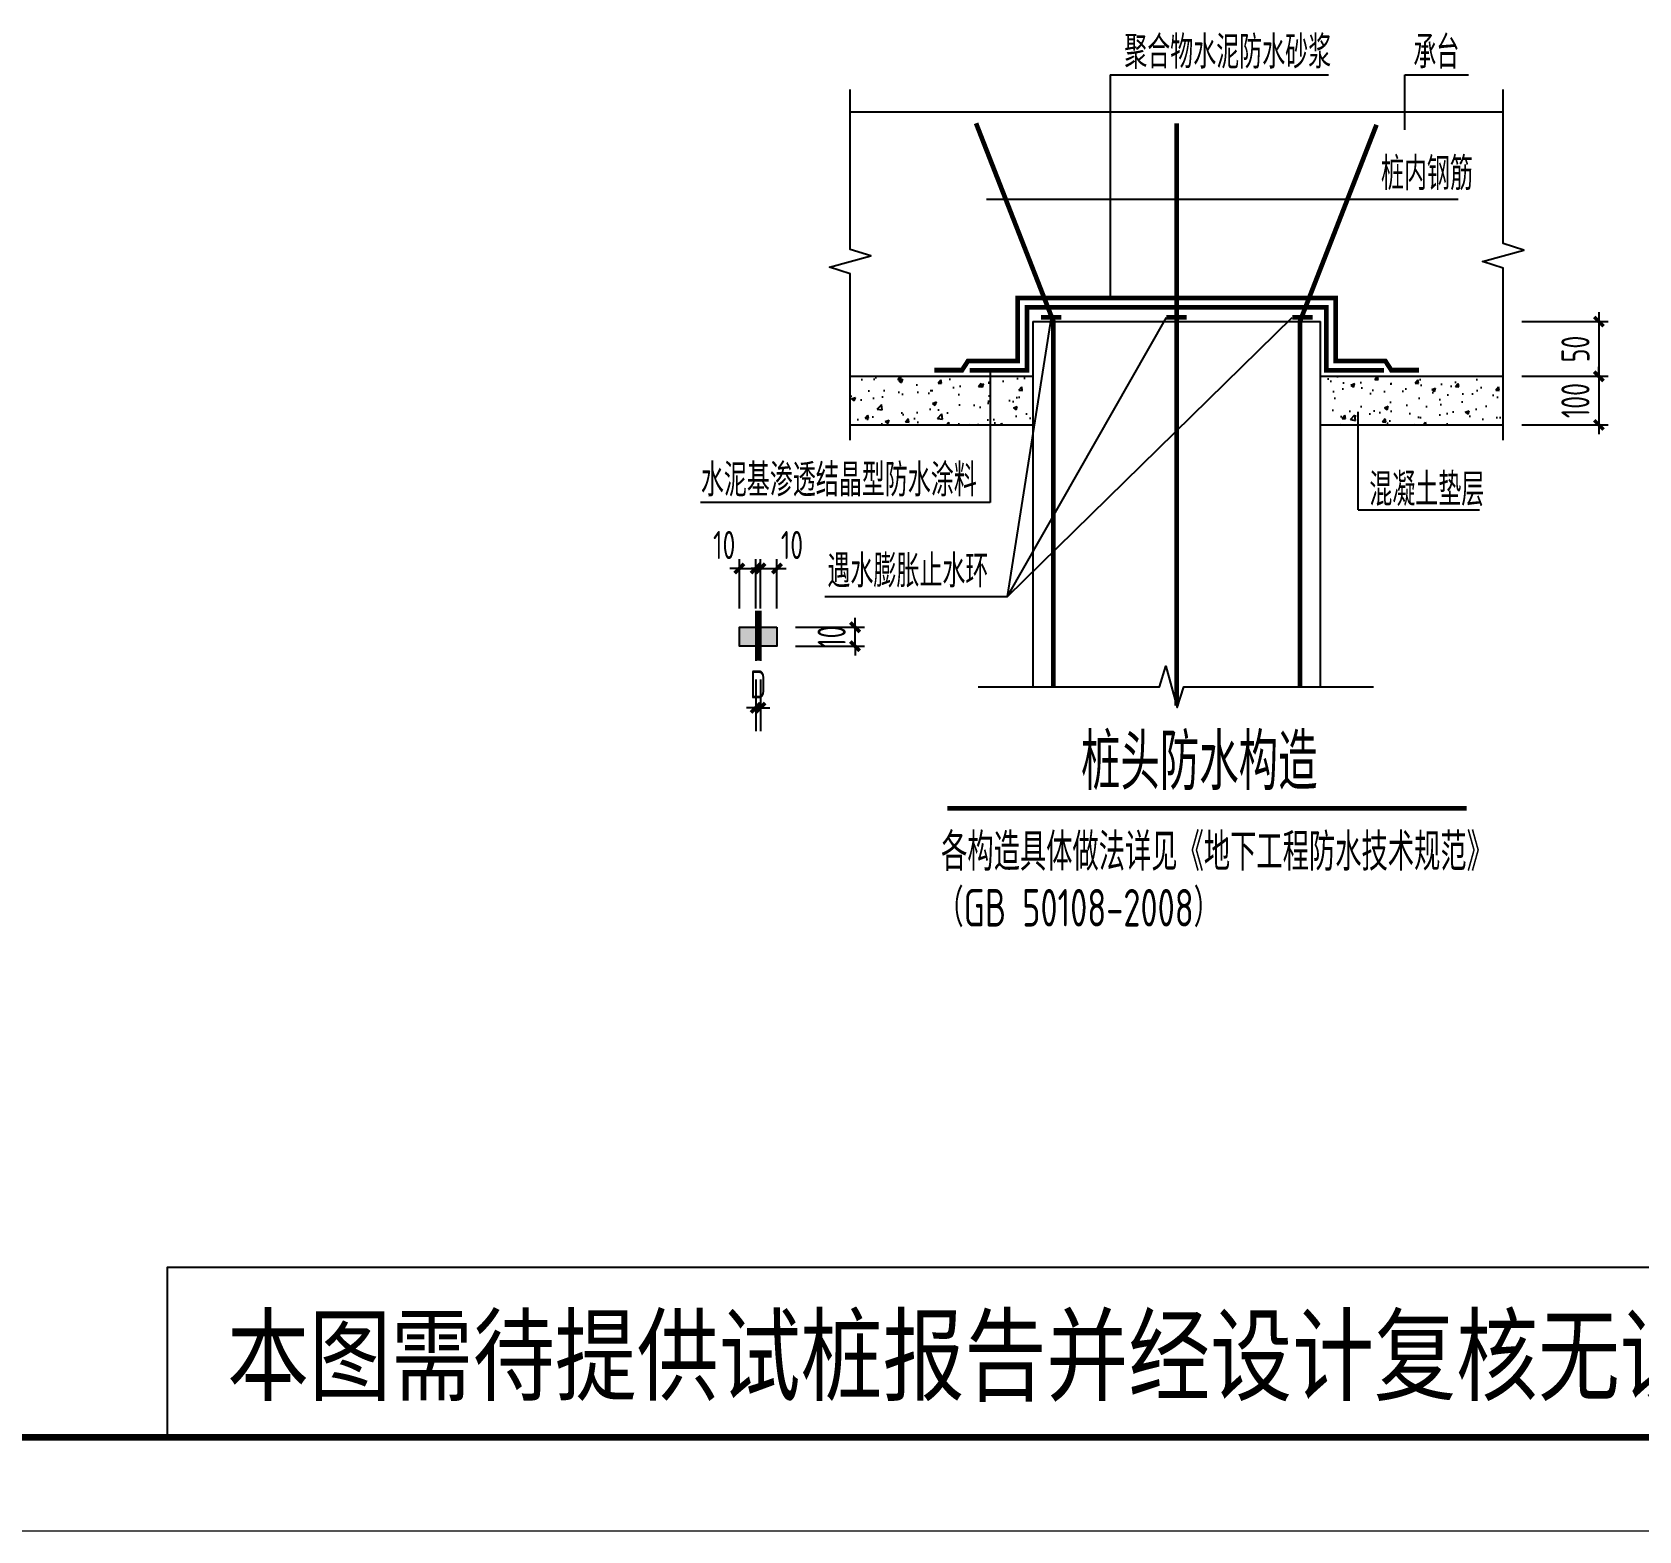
# Model space of a CAD drawing. Extents: x 3968514 to 5230306, y -516551 to -228246.
# Drawn here: x 4349742 to 4366863, y -359553 to -343583 of the extents above; entities that cross this region are included whole.
import ezdxf

# ---------------------------------------------------------------- set-up
doc = ezdxf.new("R2010")
doc.units = 0
doc.header["$LTSCALE"] = 1000
doc.header["$MEASUREMENT"] = 0
for name, color, linetype in [('A-Pub_text', 7, 'Continuous'), ('DIM', 3, 'Continuous'), ('LAYER1', 3, 'Continuous'), ('PUB_TEXT', 7, 'Continuous'), ('REIN', 2, 'Continuous'), ('TEXT', 7, 'Continuous'), ('THIN', 7, 'Continuous')]:
    doc.layers.add(name, color=color, linetype=linetype)
doc.layers.add('FRAME', color=3, linetype='Continuous', lineweight=18)
doc.layers.add('砼柱', color=2, linetype='Continuous', lineweight=35)
doc.styles.add('TSSD_DIMENSION', font='tssdeng.shx', dxfattribs={"width": 0.7, "bigfont": 'tssdchn.shx'})
doc.styles.add('TSSD_通用', font='tssdeng2.shx', dxfattribs={"width": 0.7, "bigfont": 'hztxt.shx'})
doc.styles.add('图框-黑体', font='simhei.ttf', dxfattribs={"width": 0.8})
doc.dimstyles.new('TSSD_100_100', dxfattribs={"dimtxt": 300, "dimasz": 100, "dimexe": 250, "dimexo": 200, "dimgap": 100, "dimtad": 1, "dimdec": 0, "dimzin": 0, "dimdsep": 46, "dimtxsty": 'TSSD_DIMENSION', "dimblk": 'ARCHTICK', "dimcen": 0, "dimclrt": 7, "dimadec": 0, "dimazin": 0, "dimtm": 1e-09, "dimtfac": 1, "dimtdec": 0, "dimtix": 1, "dimtmove": 2, "dimatfit": 3, "dimldrblk": 'ARCHTICK', "dimfxl": 1, "dimtvp": 0.7, "dimtolj": 1, "dimtzin": 0, "dimarcsym": 0})
doc.dimstyles.new('TSSD_100_100$0', dxfattribs={"dimtxt": 300, "dimasz": 100, "dimexe": 100, "dimexo": 200, "dimgap": 100, "dimtad": 1, "dimdec": 0, "dimzin": 0, "dimdsep": 46, "dimtxsty": 'TSSD_DIMENSION', "dimblk": 'ARCHTICK', "dimblk1": 'ARCHTICK', "dimblk2": 'ARCHTICK', "dimcen": 0, "dimdle": 100, "dimclrd": 3, "dimclre": 3, "dimclrt": 7, "dimadec": 0, "dimazin": 0, "dimtfac": 1, "dimtdec": 0, "dimtix": 1, "dimtmove": 2, "dimatfit": 3, "dimldrblk": 'ARCHTICK', "dimfxl": 1, "dimtolj": 1, "dimtzin": 0, "dimarcsym": 0})

# ---------------------------------------------------------------- blocks, each defined once
blk = doc.blocks.new('A$C0B803521')
at = {"layer": 'FRAME', "lineweight": 140}
blk.add_line((-97543, 35252), (-16943, 35252), dxfattribs=at)
at = {"layer": 'FRAME', "lineweight": 18}
blk.add_line((-100043, 34252), (-15943, 34252), dxfattribs=at)
blk = doc.blocks.new('B2023212111639')
at = {"layer": 'PUB_TEXT', "color": 6}
blk.add_lwpolyline([(28961, 0), (0, 0), (0, 2263), (28961, 2263)], close=True, dxfattribs=at)
at = {"layer": 'PUB_TEXT', "color": 6, "style": '图框-黑体', "width": 0.8}
blk.add_text('本图需待提供试桩报告并经设计复核无误后方可施工', height=1000, dxfattribs=at).set_placement((793, 589))
blk = doc.blocks.new('_ArchTick')
at = {"color": 0, "linetype": 'ByBlock', "const_width": 0.4}
blk.add_lwpolyline([(-0.5, -0.5), (0.5, 0.5)], dxfattribs=at)
blk = doc.blocks.new('*D798')
at = {"color": 0, "lineweight": -2, "transparency": 16777216}
for p, q in [((4357453, -350482), (4357453, -351033)), ((4357503, -350482), (4357503, -351033)), ((4357453, -350783), (4357353, -350783)), ((4357453, -350783), (4357503, -350783)), ((4357503, -350783), (4357603, -350783))]:
    blk.add_line(p, q, dxfattribs=at)
at = {"layer": 'Defpoints', "color": 0, "transparency": 16777216}
for p in [(4357453, -350282), (4357503, -350282), (4357503, -350783)]:
    blk.add_point(p, dxfattribs=at)
at = {"color": 0, "lineweight": -2, "transparency": 16777216, "xscale": 100, "yscale": 100, "zscale": 100}
blk.add_blockref('_ArchTick', (4357453, -350783), dxfattribs=at)
at = {"color": 0, "lineweight": -2, "transparency": 16777216, "xscale": 100, "yscale": 100, "zscale": 100, "rotation": 180}
blk.add_blockref('_ArchTick', (4357503, -350783), dxfattribs=at)
at = {"color": 7, "transparency": 16777216, "insert": (4357478, -350533), "char_height": 300, "attachment_point": 5, "style": 'TSSD_通用'}
blk.add_mtext('\\A1;D', dxfattribs=at)
blk = doc.blocks.new('*D797')
at = {"layer": 'Defpoints', "color": 0, "transparency": 16777216}
for p in [(4357453, -349298), (4357278, -349925), (4357453, -349925)]:
    blk.add_point(p, dxfattribs=at)
at = {"layer": 'DIM', "color": 3, "lineweight": -2, "transparency": 16777216}
for p, q in [((4357278, -349725), (4357278, -349198)), ((4357453, -349725), (4357453, -349198)), ((4357278, -349298), (4357178, -349298)), ((4357278, -349298), (4357453, -349298)), ((4357453, -349298), (4357553, -349298))]:
    blk.add_line(p, q, dxfattribs=at)
at = {"layer": 'DIM', "color": 3, "lineweight": -2, "transparency": 16777216, "xscale": 100, "yscale": 100, "zscale": 100}
blk.add_blockref('_ArchTick', (4357278, -349298), dxfattribs=at)
at = {"layer": 'DIM', "color": 3, "lineweight": -2, "transparency": 16777216, "xscale": 100, "yscale": 100, "zscale": 100, "rotation": 180}
blk.add_blockref('_ArchTick', (4357453, -349298), dxfattribs=at)
at = {"layer": 'DIM', "color": 7, "transparency": 16777216, "insert": (4357117, -349048), "char_height": 300, "attachment_point": 5, "style": 'TSSD_DIMENSION'}
blk.add_mtext('\\A1;10', dxfattribs=at)
blk = doc.blocks.new('*D796')
at = {"layer": 'Defpoints', "color": 0, "transparency": 16777216}
for p in [(4357678, -349298), (4357503, -349925), (4357678, -349925)]:
    blk.add_point(p, dxfattribs=at)
at = {"layer": 'DIM', "color": 3, "lineweight": -2, "transparency": 16777216}
for p, q in [((4357503, -349725), (4357503, -349198)), ((4357678, -349725), (4357678, -349198)), ((4357503, -349298), (4357403, -349298)), ((4357503, -349298), (4357678, -349298)), ((4357678, -349298), (4357778, -349298))]:
    blk.add_line(p, q, dxfattribs=at)
at = {"layer": 'DIM', "color": 3, "lineweight": -2, "transparency": 16777216, "xscale": 100, "yscale": 100, "zscale": 100}
blk.add_blockref('_ArchTick', (4357503, -349298), dxfattribs=at)
at = {"layer": 'DIM', "color": 3, "lineweight": -2, "transparency": 16777216, "xscale": 100, "yscale": 100, "zscale": 100, "rotation": 180}
blk.add_blockref('_ArchTick', (4357678, -349298), dxfattribs=at)
at = {"layer": 'DIM', "color": 7, "transparency": 16777216, "insert": (4357839, -349048), "char_height": 300, "attachment_point": 5, "style": 'TSSD_DIMENSION'}
blk.add_mtext('\\A1;10', dxfattribs=at)
blk = doc.blocks.new('*D795')
at = {"layer": 'Defpoints', "color": 0, "transparency": 16777216}
for p in [(4357678, -349925), (4358511, -349925), (4357678, -350125)]:
    blk.add_point(p, dxfattribs=at)
at = {"layer": 'DIM', "color": 3, "lineweight": -2, "transparency": 16777216}
for p, q in [((4357878, -349925), (4358611, -349925)), ((4358511, -349925), (4358511, -349825)), ((4358511, -350125), (4358511, -349925)), ((4357878, -350125), (4358611, -350125)), ((4358511, -350125), (4358511, -350225))]:
    blk.add_line(p, q, dxfattribs=at)
at = {"layer": 'DIM', "color": 3, "lineweight": -2, "transparency": 16777216, "xscale": 100, "yscale": 100, "zscale": 100}
for p, rotation in [((4358511, -349925), 270), ((4358511, -350125), 90)]:
    blk.add_blockref('_ArchTick', p, dxfattribs=dict(at, rotation=rotation))
at = {"layer": 'DIM', "color": 7, "transparency": 16777216, "insert": (4358261, -350025), "char_height": 300, "attachment_point": 5, "rotation": 90, "style": 'TSSD_DIMENSION'}
blk.add_mtext('\\A1;10', dxfattribs=at)
blk = doc.blocks.new('*D794')
at = {"layer": 'Defpoints', "color": 0, "transparency": 16777216}
for p in [(4365415, -347250), (4365415, -347768), (4366437, -347768)]:
    blk.add_point(p, dxfattribs=at)
at = {"layer": 'DIM', "color": 3, "lineweight": -2, "transparency": 16777216}
for p, q in [((4366437, -347250), (4366437, -347150)), ((4365615, -347250), (4366537, -347250)), ((4366437, -347250), (4366437, -347768)), ((4365615, -347768), (4366537, -347768)), ((4366437, -347768), (4366437, -347868))]:
    blk.add_line(p, q, dxfattribs=at)
at = {"layer": 'DIM', "color": 3, "lineweight": -2, "transparency": 16777216, "xscale": 100, "yscale": 100, "zscale": 100}
for p, rotation in [((4366437, -347250), 270), ((4366437, -347768), 90)]:
    blk.add_blockref('_ArchTick', p, dxfattribs=dict(at, rotation=rotation))
at = {"layer": 'DIM', "color": 7, "transparency": 16777216, "insert": (4366187, -347509), "char_height": 300, "attachment_point": 5, "rotation": 90, "style": 'TSSD_DIMENSION'}
blk.add_mtext('\\A1;100', dxfattribs=at)
blk = doc.blocks.new('*D793')
at = {"layer": 'Defpoints', "color": 0, "transparency": 16777216}
for p in [(4365415, -346667), (4365415, -347250), (4366437, -347250)]:
    blk.add_point(p, dxfattribs=at)
at = {"layer": 'DIM', "color": 3, "lineweight": -2, "transparency": 16777216}
for p, q in [((4365615, -346667), (4366537, -346667)), ((4366437, -346567), (4366437, -347350)), ((4365615, -347250), (4366537, -347250))]:
    blk.add_line(p, q, dxfattribs=at)
at = {"layer": 'DIM', "color": 3, "lineweight": -2, "transparency": 16777216, "xscale": 100, "yscale": 100, "zscale": 100}
for p, rotation in [((4366437, -346667), 90), ((4366437, -347250), 270)]:
    blk.add_blockref('_ArchTick', p, dxfattribs=dict(at, rotation=rotation))
at = {"layer": 'DIM', "color": 7, "transparency": 16777216, "insert": (4366187, -346959), "char_height": 300, "attachment_point": 5, "rotation": 90, "style": 'TSSD_DIMENSION'}
blk.add_mtext('\\A1;50', dxfattribs=at)

msp = doc.modelspace()

# ---------------------------------------------------------------- hatches: boundary and pattern name
msp.add_hatch(color=256).paths.add_polyline_path([(4357678.1325, -349924.74489), (4357678.1325, -350124.74489), (4357278.1325, -350124.74489), (4357278.1325, -349924.74489)])
at = {"layer": 'THIN'}
h = msp.add_hatch(dxfattribs=at)
h.set_pattern_fill('AN33C', color=256, scale=600, style=0)
h.set_pattern_definition([(50, (3686719.15, 99613.24), (430.35611, -37.65128), [45, -495]), (355, (3686719.15, 99613.24), (-83.2508, 451.31528), [36, -396]), (100.4514, (3686755, 99610.1), (347.10563, 413.66373), [38.24411, -420.68527]), (46.1842, (3686719.15, 99733.24), (640.34463, -99.3114), [67.5, -742.5]), (96.6356, (3686772.5, 99724.97), (560.7976, 584.4707), [57.36617, -631.0278]), (351.1842, (3686719.15, 99733.24), (560.79717, 584.47116), [54, -594]), (21, (3686779.15, 99703.24), (358.14423, -241.57133), [45, -495]), (326, (3686779.15, 99703.24), (145.9892, 435.09003), [36, -396]), (71.4514, (3686809, 99683.1), (504.13358, 193.5183), [38.24411, -420.68527]), (37.5, (3686719.15, 99613.24), (7.295913, 199.736312), [0, -391.2, 0, -402, 0, -397.5]), (7.5, (3686719.15, 99613.24), (157.84172, 236.647027), [0, -229.2, 0, -382.2, 0, -151.5]), (327.5, (3686585.35, 99613.24), (320.293462, -13.532923), [0, -150, 0, -468, 0, -621]), (317.5, (3686525.35, 99613.24), (349.9117, 60.06299), [0, -195, 0, -310.8, 0, -441])])
h.paths.add_polyline_path([(4363469.8323, -347250.24589), (4363469.8323, -347768.20649), (4365392.0428, -347768.20649), (4365084.52269, -347250.24589)])
h.paths.add_polyline_path([(4365416.43922, -347809.29773), (4365416.43922, -347250.24589), (4365084.52269, -347250.24589)])
h.paths.add_polyline_path([(4360286.84846, -347768.20649), (4360406.00694, -347768.20649), (4360406.00694, -347250.24589), (4360379.84231, -347250.24589)])
h.paths.add_polyline_path([(4360286.84846, -347768.20649), (4360379.84231, -347250.24589), (4358459.40001, -347250.24589), (4358459.40001, -347768.20649)])

# ---------------------------------------------------------------- linework, layer by layer
for p, q in [((4357453.1325, -349748.18359), (4357453.1325, -350281.6547)), ((4357503.1325, -349748.18359), (4357503.1325, -350281.6547))]:
    msp.add_line(p, q)
msp.add_lwpolyline([(4357678.1325, -349924.74489), (4357678.1325, -350124.74489), (4357278.1325, -350124.74489), (4357278.1325, -349924.74489)], close=True)
at = {"layer": 'A-Pub_text', "const_width": 50}
msp.add_lwpolyline([(4359494.34927, -351854.41143), (4365029.63401, -351854.41143)], dxfattribs=at)
at = {"layer": 'LAYER1'}
for p, q in [((4358459.40001, -344430.67697), (4365416.43922, -344430.67697)), ((4360406.00694, -346667.07742), (4363469.8323, -346667.07742)), ((4360406.00694, -346667.07742), (4360406.00694, -350558.58789)), ((4363469.8323, -350558.58789), (4363469.8323, -346667.07742)), ((4358459.40001, -347250.24589), (4360406.00694, -347250.24589)), ((4363469.8323, -347250.24589), (4365416.43922, -347250.24589)), ((4358459.40001, -347768.20649), (4360406.00694, -347768.20649)), ((4363469.8323, -347768.20649), (4365416.43922, -347768.20649))]:
    msp.add_line(p, q, dxfattribs=at)
for points in [[(4358459.40001, -347931.73586), (4358459.40001, -346158.1993), (4358239.40001, -346088.1993), (4358679.40001, -345968.1993), (4358459.40001, -345898.1993), (4358459.40001, -344192.69506)], [(4365416.43922, -347931.73586), (4365416.43922, -346096.40966), (4365196.43922, -346026.40966), (4365636.43922, -345906.40966), (4365416.43922, -345836.40966), (4365416.43922, -344192.69506)], [(4359822.99606, -350558.58789), (4361753.20847, -350558.58789), (4361823.20847, -350338.58789), (4361943.20847, -350778.58789), (4362013.20847, -350558.58789), (4364033.66774, -350558.58789)]]:
    msp.add_lwpolyline(points, dxfattribs=at)
at = {"layer": 'LAYER1', "const_width": 50}
for points in [[(4360624.85154, -350558.58789), (4360624.85154, -346667.07742), (4359800.09509, -344553.86753)], [(4361937.91962, -344553.86753), (4361937.91962, -350759.19544)], [(4363250.98769, -350558.58789), (4363250.98769, -346667.07742), (4364067.32649, -344569.77346)], [(4359730.47888, -347085.91077), (4360243.64063, -347085.91077), (4360243.64063, -346414.638), (4361937.91962, -346414.638)], [(4359730.47888, -347185.91077), (4360343.64063, -347185.91077), (4360343.64063, -346514.638), (4361937.91962, -346514.638)], [(4364145.36035, -347085.91077), (4363632.19861, -347085.91077), (4363632.19861, -346414.638), (4361937.91962, -346414.638)], [(4364145.36035, -347185.91077), (4363532.19861, -347185.91077), (4363532.19861, -346514.638), (4361937.91962, -346514.638)], [(4360492.61206, -346622.1368), (4360708.79617, -346622.1368)], [(4361829.30549, -346622.1368), (4362045.4896, -346622.1368)], [(4363169.44136, -346622.1368), (4363385.62547, -346622.1368)], [(4359357.45642, -347184.67194), (4359650.88028, -347184.67194), (4359714.86891, -347085.91077), (4360115.36765, -347085.91077)], [(4364518.38281, -347184.67194), (4364224.95896, -347184.67194), (4364160.97032, -347085.91077), (4363760.47158, -347085.91077)]]:
    msp.add_lwpolyline(points, dxfattribs=at)
at = {"layer": 'REIN', "const_width": 50}
msp.add_lwpolyline([(4357478.1325, -350281.6547), (4357478.1325, -349748.18359)], dxfattribs=at)
at = {"layer": 'TEXT'}
for p, q in [((4361228.28416, -344036.2113), (4363557.03443, -344036.2113)), ((4361228.28416, -344036.2113), (4361228.28416, -346414.638)), ((4364367.51548, -344035.9596), (4365046.40864, -344035.9596)), ((4364367.51548, -344622.32647), (4364367.51548, -344035.9596)), ((4359913.2626, -345361.53975), (4364937.93663, -345361.53975)), ((4360134.75787, -349595.29334), (4360605.94765, -346618.64142)), ((4360134.75787, -349595.29334), (4361829.30549, -346622.1368)), ((4360134.75787, -349595.29334), (4363169.44136, -346622.1368)), ((4359951.09281, -347185.91077), (4359951.09281, -348596.0927)), ((4363871.67797, -348672.20196), (4363871.67797, -347630.14524)), ((4359951.09281, -348596.0927), (4356865.10481, -348596.0927)), ((4363871.67797, -348672.20196), (4365166.11322, -348672.20196)), ((4358188.02792, -349595.29334), (4360134.75787, -349595.29334))]:
    msp.add_line(p, q, dxfattribs=at)

# ---------------------------------------------------------------- block references
msp.add_blockref('A$C0B803521', (4398297.50372, -393805.3043))
at = {"layer": '砼柱', "xscale": 0.8, "yscale": 0.8, "zscale": 0.8}
msp.add_blockref('B2023212111639', (4351185.81845, -358553.30351), dxfattribs=at)

# ---------------------------------------------------------------- texts
at = {"style": 'TSSD_通用', "width": 0.7}
msp.add_text('遇水膨胀止水环', height=350, dxfattribs=at).set_placement((4358216.42007, -349500.24178))
at = {"layer": 'TEXT', "style": 'TSSD_通用', "width": 0.7}
for s, height, p in [('聚合物水泥防水砂浆', 350, (4361379.15731, -343970.73404)), ('承台', 350, (4364459.41517, -343972.13703)), ('桩内钢筋', 350, (4364114.92856, -345265.86106)), ('水泥基渗透结晶型防水涂料', 350, (4356868.06722, -348530.61544)), ('混凝土垫层', 350, (4363990.54938, -348631.59301)), ('桩头防水构造', 600, (4360918.66505, -351658.61007)), ('各构造具体做法详见《地下工程防水技术规范》', 400, (4359427.50114, -352518.56687)), ('（GB 50108-2008）', 400, (4359387.53997, -353113.28737))]:
    msp.add_text(s, height=height, dxfattribs=at).set_placement(p)

# ---------------------------------------------------------------- dimensions: what is measured, and where the dimension line sits
dim = msp.add_linear_dim(base=(4357503.1325, -350783.13145), p1=(4357453.1325, -350281.6547), p2=(4357503.1325, -350281.6547), text='D', dimstyle='TSSD_100_100', override={"dimlfac": 0.1, "dimtxsty": 'TSSD_通用'})
dim.commit()
dim.dimension.update_dxf_attribs({"geometry": '*D798', "text_midpoint": (4357478.1325, -350533.13145)})
at = {"layer": 'DIM'}
for base, p1, p2, text, picture, middle in [((4366436.67801, -347250.24589), (4365415.0864, -346667.07742), (4365415.0864, -347250.24589), '50', '*D793', (4366186.67801, -346958.66165)), ((4366436.67801, -347768.20649), (4365415.0864, -347250.24589), (4365415.0864, -347768.20649), '100', '*D794', (4366186.67801, -347509.22619)), ((4358510.59661, -349924.74489), (4357678.1325, -350124.74489), (4357678.1325, -349924.74489), '10', '*D795', (4358260.59661, -350024.74489))]:
    dim = msp.add_linear_dim(base=base, p1=p1, p2=p2, angle=90, text=text, dimstyle='TSSD_100_100$0', dxfattribs=at)
    dim.commit()
    dim.dimension.update_dxf_attribs({"geometry": picture, "text_midpoint": middle})
for base, p1, p2, picture, middle in [((4357453.1325, -349297.73823), (4357278.1325, -349924.74489), (4357453.1325, -349924.74489), '*D797', (4357116.97865, -349047.73823)), ((4357678.1325, -349297.73823), (4357503.1325, -349924.74489), (4357678.1325, -349924.74489), '*D796', (4357839.28635, -349047.73823))]:
    dim = msp.add_linear_dim(base=base, p1=p1, p2=p2, text='10', dimstyle='TSSD_100_100$0', dxfattribs=at)
    dim.commit()
    dim.dimension.update_dxf_attribs({"geometry": picture, "text_midpoint": middle, "dimtype": 128})

doc.saveas('drawing.dxf')
